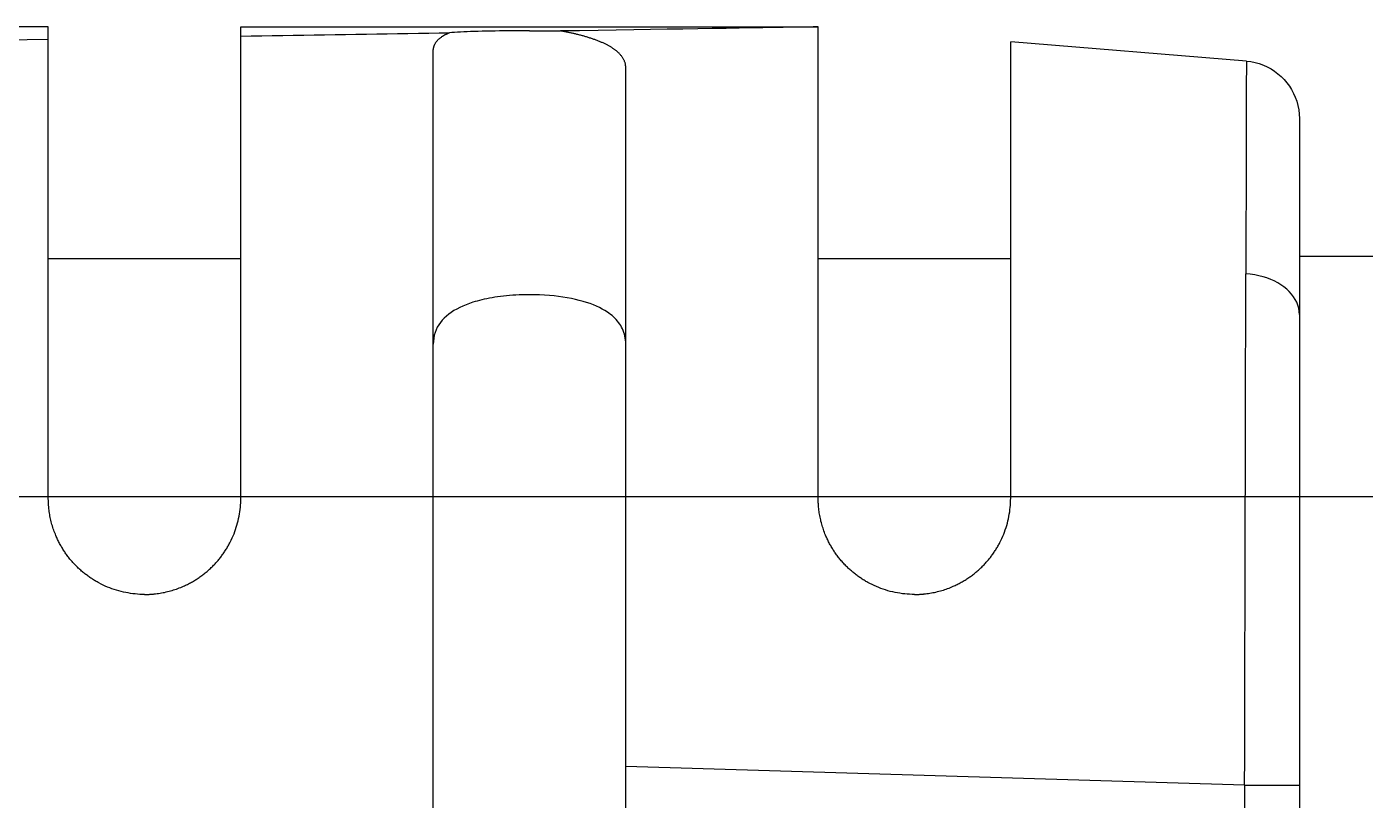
# Model space of a CAD drawing. Header units: inches. Extents: x 0 to 77285, y -118 to 40065.
# Drawn here: x 21144.65 to 21151.6, y 2652.26 to 2656.28 of the extents above; entities that cross this region are included whole.
import ezdxf

# ---------------------------------------------------------------- set-up
doc = ezdxf.new("R2010")
doc.units = ezdxf.units.IN
doc.header["$LTSCALE"] = 5
doc.header["$MEASUREMENT"] = 0
doc.layers.add('55', color=5, linetype='Continuous')

# ---------------------------------------------------------------- blocks, each defined once
blk = doc.blocks.new('A$C674316cb')
blk.add_line((40.5, 170), (40.5, 5145))
blk = doc.blocks.new('A$Ce6d7c87e')
for p, q in [((-242.0041, -17.5576), (-263.5041, -17.5576)), ((-242.0041, -20.0086), (-242.0041, -17.5576)), ((-241.0041, -20.0086), (-241.0041, -17.5576)), ((-241.0041, -17.5576), (-238.0041, -17.5576)), ((-238.0041, -20.0086), (-238.0041, -17.5576)), ((-235.7796, -17.736), (-237.0041, -17.6355)), ((-237.0041, -20.0086), (-237.0041, -17.6355)), ((-240.0041, -25.0622), (-240.0041, -17.6826)), ((-239.0041, -25.0365), (-239.0041, -17.7689)), ((-235.5041, -18.035), (-235.5041, -24.965)), ((-242.0041, -18.7622), (-241.0041, -18.7622)), ((-238.0041, -18.7622), (-237.0041, -18.7622)), ((-235.5041, -18.75), (-227.6419, -18.75)), ((-235.7886, -21.5), (-239.0041, -21.4027)), ((-235.7886, -21.5), (-235.5041, -21.5))]:
    blk.add_line(p, q)
for points in [[(-241.0041, -17.606), (-240.9496, -17.6051), (-240.895, -17.6043), (-240.8405, -17.6034), (-240.7861, -17.6025), (-240.7316, -17.6017), (-240.6772, -17.6008), (-240.6228, -17.5999), (-240.5685, -17.5991), (-240.5142, -17.5982), (-240.4599, -17.5973), (-240.4057, -17.5965), (-240.3516, -17.5956), (-240.2974, -17.5948), (-240.2434, -17.5939), (-240.1893, -17.593), (-240.1354, -17.5922), (-240.0814, -17.5913), (-240.0276, -17.5905), (-239.9738, -17.5896), (-239.92, -17.5888)], [(-240.0041, -17.6826), (-240.0041, -17.6808), (-240.004, -17.679), (-240.0039, -17.6772), (-240.0038, -17.6753), (-240.0036, -17.6735), (-240.0034, -17.6717), (-240.0031, -17.67), (-240.0028, -17.6682), (-240.0024, -17.6664), (-240.002, -17.6646), (-240.0016, -17.6629), (-240.0011, -17.6612), (-240.0006, -17.6594), (-240, -17.6577), (-239.9994, -17.656), (-239.9988, -17.6543), (-239.9981, -17.6526), (-239.9974, -17.651), (-239.9966, -17.6493), (-239.9958, -17.6477), (-239.9946, -17.6454), (-239.9933, -17.6432), (-239.992, -17.641), (-239.9905, -17.6388), (-239.989, -17.6367), (-239.9874, -17.6346), (-239.9858, -17.6325), (-239.984, -17.6304), (-239.9822, -17.6283), (-239.9803, -17.6263), (-239.9783, -17.6243), (-239.9762, -17.6223), (-239.9741, -17.6203), (-239.9718, -17.6184), (-239.9695, -17.6165), (-239.9671, -17.6146), (-239.9647, -17.6127), (-239.9621, -17.6109), (-239.9595, -17.6091), (-239.9568, -17.6073), (-239.9552, -17.6063), (-239.9536, -17.6053), (-239.9519, -17.6043), (-239.9503, -17.6033), (-239.9486, -17.6023), (-239.9469, -17.6014), (-239.9451, -17.6004), (-239.9433, -17.5995), (-239.9415, -17.5985), (-239.9397, -17.5976), (-239.9378, -17.5967), (-239.936, -17.5957), (-239.9341, -17.5948), (-239.9321, -17.5939), (-239.9302, -17.5931), (-239.9282, -17.5922), (-239.9262, -17.5913), (-239.9242, -17.5905), (-239.9221, -17.5896), (-239.92, -17.5888)], [(-239.5041, -17.5785), (-239.5315, -17.5785), (-239.5583, -17.5786), (-239.5845, -17.5787), (-239.6102, -17.5789), (-239.6351, -17.5792), (-239.6595, -17.5795), (-239.6832, -17.5798), (-239.7062, -17.5802), (-239.7284, -17.5807), (-239.75, -17.5812), (-239.7707, -17.5818), (-239.7907, -17.5824), (-239.8099, -17.583), (-239.8283, -17.5837), (-239.8458, -17.5845), (-239.8625, -17.5852), (-239.8783, -17.5861), (-239.8931, -17.5869), (-239.9071, -17.5878), (-239.92, -17.5888)], [(-239.5041, -17.5785), (-239.4946, -17.5785), (-239.4853, -17.5785), (-239.476, -17.5785), (-239.467, -17.5785), (-239.458, -17.5785), (-239.4492, -17.5786), (-239.4405, -17.5786), (-239.432, -17.5787), (-239.4237, -17.5787), (-239.4155, -17.5788), (-239.4074, -17.5788), (-239.3995, -17.5789), (-239.3918, -17.579), (-239.3842, -17.5791), (-239.3768, -17.5791), (-239.3695, -17.5792), (-239.3624, -17.5793), (-239.3555, -17.5794), (-239.3487, -17.5795), (-239.3422, -17.5796)], [(-238.0041, -17.5584), (-238.0304, -17.5588), (-238.062, -17.5593), (-238.0985, -17.5599), (-238.14, -17.5606), (-238.1862, -17.5613), (-238.237, -17.5621), (-238.2922, -17.563), (-238.3517, -17.5639), (-238.4153, -17.5649), (-238.4828, -17.566), (-238.5542, -17.5671), (-238.6292, -17.5683), (-238.7078, -17.5695), (-238.7896, -17.5708), (-238.8747, -17.5722), (-238.9627, -17.5736), (-239.0537, -17.575), (-239.1473, -17.5765), (-239.2435, -17.578), (-239.3422, -17.5796)], [(-239.0041, -17.7689), (-239.0041, -17.7679), (-239.0041, -17.767), (-239.0042, -17.766), (-239.0042, -17.7651), (-239.0043, -17.7641), (-239.0043, -17.7632), (-239.0044, -17.7622), (-239.0045, -17.7613), (-239.0046, -17.7604), (-239.0047, -17.7594), (-239.0048, -17.7585), (-239.0049, -17.7575), (-239.005, -17.7566), (-239.0052, -17.7556), (-239.0053, -17.7547), (-239.0055, -17.7538), (-239.0057, -17.7528), (-239.0058, -17.7519), (-239.006, -17.751), (-239.0062, -17.75), (-239.007, -17.7471), (-239.0078, -17.7441), (-239.0088, -17.7411), (-239.0099, -17.7382), (-239.011, -17.7352), (-239.0123, -17.7323), (-239.0137, -17.7294), (-239.0152, -17.7265), (-239.0168, -17.7236), (-239.0186, -17.7207), (-239.0204, -17.7178), (-239.0223, -17.715), (-239.0244, -17.7122), (-239.0265, -17.7093), (-239.0288, -17.7065), (-239.0312, -17.7038), (-239.0337, -17.701), (-239.0362, -17.6983), (-239.0389, -17.6955), (-239.0417, -17.6928), (-239.0438, -17.6909), (-239.046, -17.6889), (-239.0482, -17.687), (-239.0505, -17.6851), (-239.0529, -17.6831), (-239.0553, -17.6812), (-239.0577, -17.6793), (-239.0602, -17.6774), (-239.0628, -17.6755), (-239.0654, -17.6737), (-239.0681, -17.6718), (-239.0708, -17.67), (-239.0736, -17.6681), (-239.0765, -17.6663), (-239.0794, -17.6645), (-239.0823, -17.6627), (-239.0853, -17.6609), (-239.0884, -17.6591), (-239.0915, -17.6574), (-239.0946, -17.6556), (-239.0979, -17.6539), (-239.1012, -17.6521), (-239.1045, -17.6504), (-239.1079, -17.6487), (-239.1114, -17.647), (-239.1149, -17.6453), (-239.1185, -17.6436), (-239.1221, -17.6419), (-239.1258, -17.6403), (-239.1295, -17.6386), (-239.1333, -17.637), (-239.1371, -17.6354), (-239.141, -17.6338), (-239.1449, -17.6322), (-239.1488, -17.6306), (-239.1529, -17.6291), (-239.1569, -17.6275), (-239.161, -17.626), (-239.1652, -17.6245), (-239.1694, -17.623), (-239.1734, -17.6216), (-239.1775, -17.6202), (-239.1816, -17.6188), (-239.1858, -17.6174), (-239.19, -17.6161), (-239.1942, -17.6147), (-239.1985, -17.6134), (-239.2028, -17.612), (-239.2072, -17.6107), (-239.2116, -17.6094), (-239.216, -17.6081), (-239.2205, -17.6069), (-239.225, -17.6056), (-239.2296, -17.6043), (-239.2342, -17.6031), (-239.2388, -17.6019), (-239.2434, -17.6007), (-239.2481, -17.5995), (-239.2528, -17.5983), (-239.2575, -17.5972), (-239.2616, -17.5962), (-239.2656, -17.5952), (-239.2697, -17.5943), (-239.2738, -17.5933), (-239.2779, -17.5924), (-239.2821, -17.5915), (-239.2863, -17.5906), (-239.2904, -17.5897), (-239.2947, -17.5888), (-239.2989, -17.5879), (-239.3031, -17.587), (-239.3074, -17.5861), (-239.3117, -17.5853), (-239.316, -17.5844), (-239.3203, -17.5836), (-239.3247, -17.5828), (-239.329, -17.582), (-239.3334, -17.5812), (-239.3378, -17.5804), (-239.3422, -17.5796)], [(-258.336, -17.8879), (-257.2784, -17.8704), (-256.243, -17.8532), (-255.2304, -17.8365), (-254.241, -17.8203), (-253.2755, -17.8044), (-252.3342, -17.789), (-251.4178, -17.774), (-250.5268, -17.7595), (-249.6616, -17.7454), (-248.8229, -17.7317), (-248.0111, -17.7186), (-247.2268, -17.7059), (-246.4705, -17.6937), (-245.7427, -17.6819), (-245.0439, -17.6707), (-244.3747, -17.6599), (-243.7356, -17.6497), (-243.1271, -17.6399), (-242.5498, -17.6307), (-242.0041, -17.622)], [(-235.7796, -17.736), (-235.7797, -17.7852), (-235.7798, -17.835), (-235.78, -17.8854), (-235.7801, -17.9365), (-235.7802, -17.9883), (-235.7803, -18.0407), (-235.7805, -18.0938), (-235.7806, -18.1475), (-235.7807, -18.2018), (-235.7808, -18.2568), (-235.781, -18.3125), (-235.7811, -18.3688), (-235.7812, -18.4257), (-235.7814, -18.4833), (-235.7815, -18.5416), (-235.7817, -18.6005), (-235.7818, -18.66), (-235.782, -18.7202), (-235.7821, -18.7811), (-235.7822, -18.8426)], [(-235.7796, -17.736), (-235.7565, -17.7388), (-235.7341, -17.7433), (-235.7123, -17.7494), (-235.6912, -17.757), (-235.6709, -17.7662), (-235.6515, -17.7767), (-235.6329, -17.7886), (-235.6154, -17.8018), (-235.5989, -17.8162), (-235.5835, -17.8317), (-235.5693, -17.8483), (-235.5563, -17.866), (-235.5446, -17.8845), (-235.5342, -17.904), (-235.5253, -17.9242), (-235.5178, -17.9452), (-235.5119, -17.9668), (-235.5076, -17.989), (-235.505, -18.0118), (-235.5041, -18.035)], [(-235.7886, -21.5), (-235.7883, -21.3557), (-235.7879, -21.2107), (-235.7876, -21.0652), (-235.7872, -20.9195), (-235.7869, -20.7741), (-235.7865, -20.6292), (-235.7862, -20.4853), (-235.7858, -20.3426), (-235.7855, -20.2015), (-235.7852, -20.0623), (-235.7848, -19.9253), (-235.7845, -19.791), (-235.7842, -19.6596), (-235.7839, -19.5313), (-235.7836, -19.4065), (-235.7833, -19.2855), (-235.783, -19.1683), (-235.7828, -19.0553), (-235.7825, -18.9467), (-235.7822, -18.8426)], [(-235.5041, -19.0538), (-235.505, -19.0373), (-235.5077, -19.0212), (-235.512, -19.0054), (-235.518, -18.99), (-235.5255, -18.9751), (-235.5346, -18.9608), (-235.545, -18.947), (-235.5569, -18.9339), (-235.57, -18.9214), (-235.5844, -18.9096), (-235.6, -18.8986), (-235.6166, -18.8885), (-235.6343, -18.8792), (-235.653, -18.8708), (-235.6726, -18.8634), (-235.6931, -18.857), (-235.7144, -18.8517), (-235.7364, -18.8475), (-235.759, -18.8444), (-235.7822, -18.8426)], [(-239.5041, -18.9504), (-239.5222, -18.9506), (-239.5399, -18.9509), (-239.5573, -18.9515), (-239.5744, -18.9524), (-239.5911, -18.9534), (-239.6076, -18.9547), (-239.6236, -18.9561), (-239.6393, -18.9578), (-239.6547, -18.9596), (-239.6697, -18.9616), (-239.6843, -18.9638), (-239.6985, -18.9662), (-239.7124, -18.9687), (-239.7259, -18.9713), (-239.7389, -18.9741), (-239.7516, -18.977), (-239.7638, -18.9801), (-239.7756, -18.9832), (-239.787, -18.9865), (-239.798, -18.9898), (-239.8162, -18.9959), (-239.8338, -19.0024), (-239.8507, -19.0094), (-239.8669, -19.0169), (-239.8823, -19.0249), (-239.897, -19.0333), (-239.9109, -19.0423), (-239.9239, -19.0518), (-239.9361, -19.0618), (-239.9474, -19.0723), (-239.9578, -19.0833), (-239.9672, -19.0948), (-239.9756, -19.1069), (-239.983, -19.1196), (-239.9893, -19.1328), (-239.9946, -19.1465), (-239.9987, -19.1608), (-240.0017, -19.1757), (-240.0035, -19.1912), (-240.0041, -19.2073)], [(-239.0041, -19.2073), (-239.0044, -19.1964), (-239.0053, -19.1858), (-239.0066, -19.1755), (-239.0085, -19.1654), (-239.011, -19.1557), (-239.0139, -19.1462), (-239.0173, -19.137), (-239.0212, -19.128), (-239.0255, -19.1193), (-239.0303, -19.1109), (-239.0355, -19.1028), (-239.0412, -19.0949), (-239.0472, -19.0873), (-239.0536, -19.0799), (-239.0604, -19.0727), (-239.0676, -19.0659), (-239.0751, -19.0592), (-239.083, -19.0528), (-239.0911, -19.0467), (-239.0996, -19.0408), (-239.1124, -19.0326), (-239.1261, -19.0248), (-239.1407, -19.0173), (-239.1561, -19.0101), (-239.1723, -19.0033), (-239.1894, -18.9968), (-239.2072, -18.9908), (-239.2259, -18.9851), (-239.2453, -18.9797), (-239.2654, -18.9748), (-239.2863, -18.9704), (-239.3079, -18.9663), (-239.3301, -18.9627), (-239.3531, -18.9595), (-239.3767, -18.9568), (-239.401, -18.9545), (-239.4259, -18.9528), (-239.4514, -18.9515), (-239.4775, -18.9507), (-239.5041, -18.9504)], [(-241.5041, -20.5086), (-241.5163, -20.5085), (-241.5286, -20.508), (-241.5408, -20.5072), (-241.5531, -20.5061), (-241.5654, -20.5047), (-241.5776, -20.503), (-241.5898, -20.501), (-241.602, -20.4987), (-241.6141, -20.4961), (-241.6262, -20.4932), (-241.6382, -20.49), (-241.6501, -20.4866), (-241.6619, -20.4828), (-241.6736, -20.4788), (-241.6852, -20.4745), (-241.6967, -20.4699), (-241.708, -20.4651), (-241.7192, -20.46), (-241.7302, -20.4546), (-241.741, -20.4489), (-241.7458, -20.4463), (-241.7506, -20.4436), (-241.7554, -20.4409), (-241.7601, -20.4381), (-241.7649, -20.4352), (-241.7695, -20.4323), (-241.7742, -20.4294), (-241.7788, -20.4264), (-241.7834, -20.4234), (-241.7879, -20.4203), (-241.7924, -20.4171), (-241.7969, -20.4139), (-241.8013, -20.4107), (-241.8057, -20.4074), (-241.8101, -20.404), (-241.8144, -20.4007), (-241.8187, -20.3972), (-241.823, -20.3938), (-241.8272, -20.3903), (-241.8313, -20.3867), (-241.8357, -20.3829), (-241.84, -20.379), (-241.8443, -20.3751), (-241.8485, -20.3711), (-241.8527, -20.3671), (-241.8568, -20.363), (-241.8609, -20.3589), (-241.8649, -20.3548), (-241.8689, -20.3505), (-241.8729, -20.3463), (-241.8767, -20.342), (-241.8806, -20.3377), (-241.8844, -20.3333), (-241.8881, -20.3289), (-241.8918, -20.3244), (-241.8954, -20.3199), (-241.899, -20.3154), (-241.9025, -20.3108), (-241.9059, -20.3062), (-241.9093, -20.3016), (-241.9126, -20.2969), (-241.9159, -20.2923), (-241.9191, -20.2876), (-241.9222, -20.2828), (-241.9253, -20.278), (-241.9284, -20.2732), (-241.9313, -20.2684), (-241.9343, -20.2635), (-241.9371, -20.2586), (-241.9399, -20.2537), (-241.9427, -20.2487), (-241.9454, -20.2437), (-241.948, -20.2387), (-241.9506, -20.2337), (-241.9531, -20.2286), (-241.9556, -20.2235), (-241.958, -20.2184), (-241.9603, -20.2133), (-241.9626, -20.2081), (-241.9648, -20.2029), (-241.9677, -20.1959), (-241.9706, -20.1887), (-241.9733, -20.1816), (-241.9758, -20.1743), (-241.9783, -20.1671), (-241.9807, -20.1598), (-241.9829, -20.1525), (-241.9851, -20.1452), (-241.9871, -20.1378), (-241.989, -20.1304), (-241.9908, -20.123), (-241.9925, -20.1155), (-241.9941, -20.1081), (-241.9956, -20.1006), (-241.9969, -20.0932), (-241.9981, -20.0857), (-241.9993, -20.0782), (-242.0003, -20.0707), (-242.0011, -20.0632), (-242.0019, -20.0558), (-242.0021, -20.0534), (-242.0023, -20.051), (-242.0025, -20.0487), (-242.0027, -20.0463), (-242.0029, -20.044), (-242.003, -20.0416), (-242.0032, -20.0393), (-242.0033, -20.0369), (-242.0035, -20.0345), (-242.0036, -20.0322), (-242.0037, -20.0298), (-242.0038, -20.0275), (-242.0039, -20.0251), (-242.0039, -20.0227), (-242.004, -20.0204), (-242.004, -20.018), (-242.0041, -20.0157), (-242.0041, -20.0133), (-242.0041, -20.011), (-242.0041, -20.0086)], [(-241.5041, -20.5086), (-241.5017, -20.5086), (-241.4992, -20.5086), (-241.4967, -20.5086), (-241.4942, -20.5085), (-241.4918, -20.5085), (-241.4893, -20.5084), (-241.4868, -20.5083), (-241.4843, -20.5082), (-241.4819, -20.5081), (-241.4794, -20.508), (-241.4769, -20.5079), (-241.4745, -20.5077), (-241.472, -20.5076), (-241.4695, -20.5074), (-241.4671, -20.5072), (-241.4646, -20.507), (-241.4621, -20.5068), (-241.4597, -20.5066), (-241.4572, -20.5064), (-241.4547, -20.5062), (-241.4469, -20.5053), (-241.439, -20.5043), (-241.4311, -20.5032), (-241.4233, -20.502), (-241.4154, -20.5007), (-241.4076, -20.4992), (-241.3998, -20.4976), (-241.3921, -20.4958), (-241.3843, -20.494), (-241.3766, -20.492), (-241.3689, -20.4899), (-241.3613, -20.4877), (-241.3537, -20.4854), (-241.3462, -20.483), (-241.3387, -20.4804), (-241.3312, -20.4777), (-241.3238, -20.4749), (-241.3165, -20.472), (-241.3092, -20.469), (-241.3019, -20.4659), (-241.2966, -20.4635), (-241.2914, -20.4611), (-241.2861, -20.4586), (-241.2809, -20.456), (-241.2757, -20.4534), (-241.2705, -20.4507), (-241.2654, -20.4479), (-241.2603, -20.4451), (-241.2553, -20.4423), (-241.2502, -20.4393), (-241.2452, -20.4364), (-241.2403, -20.4333), (-241.2354, -20.4302), (-241.2305, -20.4271), (-241.2257, -20.4239), (-241.2209, -20.4206), (-241.2161, -20.4173), (-241.2114, -20.414), (-241.2067, -20.4106), (-241.2021, -20.4071), (-241.1975, -20.4036), (-241.1929, -20.4), (-241.1884, -20.3963), (-241.1839, -20.3926), (-241.1795, -20.3889), (-241.1751, -20.385), (-241.1707, -20.3812), (-241.1664, -20.3773), (-241.1621, -20.3733), (-241.1579, -20.3693), (-241.1537, -20.3653), (-241.1496, -20.3612), (-241.1455, -20.3571), (-241.1415, -20.3529), (-241.1376, -20.3486), (-241.1337, -20.3444), (-241.1298, -20.3401), (-241.126, -20.3357), (-241.1222, -20.3313), (-241.1185, -20.3269), (-241.1151, -20.3227), (-241.1117, -20.3184), (-241.1083, -20.3141), (-241.105, -20.3098), (-241.1018, -20.3054), (-241.0985, -20.301), (-241.0954, -20.2966), (-241.0923, -20.2921), (-241.0892, -20.2876), (-241.0862, -20.2831), (-241.0832, -20.2785), (-241.0803, -20.2739), (-241.0775, -20.2693), (-241.0747, -20.2646), (-241.0719, -20.26), (-241.0692, -20.2553), (-241.0666, -20.2505), (-241.064, -20.2458), (-241.0614, -20.241), (-241.0589, -20.2362), (-241.0537, -20.2256), (-241.0487, -20.2148), (-241.0439, -20.204), (-241.0394, -20.193), (-241.0352, -20.1819), (-241.0312, -20.1707), (-241.0276, -20.1594), (-241.0241, -20.148), (-241.021, -20.1366), (-241.0181, -20.1251), (-241.0154, -20.1135), (-241.0131, -20.1019), (-241.011, -20.0903), (-241.0092, -20.0786), (-241.0076, -20.0669), (-241.0064, -20.0553), (-241.0054, -20.0436), (-241.0047, -20.0319), (-241.0043, -20.0202), (-241.0041, -20.0086)], [(-237.5041, -20.5086), (-237.5167, -20.5084), (-237.5292, -20.5079), (-237.5418, -20.5071), (-237.5544, -20.506), (-237.567, -20.5045), (-237.5795, -20.5027), (-237.5921, -20.5006), (-237.6045, -20.4981), (-237.617, -20.4954), (-237.6294, -20.4924), (-237.6416, -20.489), (-237.6538, -20.4854), (-237.6659, -20.4814), (-237.6779, -20.4772), (-237.6898, -20.4727), (-237.7015, -20.4679), (-237.7131, -20.4628), (-237.7244, -20.4574), (-237.7357, -20.4518), (-237.7467, -20.4458), (-237.7515, -20.4432), (-237.7562, -20.4404), (-237.7609, -20.4376), (-237.7656, -20.4348), (-237.7702, -20.4319), (-237.7749, -20.429), (-237.7795, -20.426), (-237.784, -20.4229), (-237.7885, -20.4198), (-237.793, -20.4167), (-237.7975, -20.4135), (-237.8019, -20.4103), (-237.8063, -20.407), (-237.8106, -20.4037), (-237.8149, -20.4003), (-237.8191, -20.3969), (-237.8234, -20.3934), (-237.8275, -20.3899), (-237.8317, -20.3864), (-237.8358, -20.3828), (-237.84, -20.379), (-237.8443, -20.3751), (-237.8485, -20.3711), (-237.8526, -20.3671), (-237.8567, -20.3631), (-237.8608, -20.359), (-237.8648, -20.3549), (-237.8688, -20.3507), (-237.8727, -20.3465), (-237.8765, -20.3422), (-237.8803, -20.3379), (-237.8841, -20.3336), (-237.8878, -20.3292), (-237.8914, -20.3248), (-237.895, -20.3204), (-237.8986, -20.3159), (-237.9021, -20.3114), (-237.9055, -20.3068), (-237.9089, -20.3022), (-237.9122, -20.2976), (-237.9154, -20.293), (-237.9186, -20.2883), (-237.9217, -20.2836), (-237.9247, -20.2789), (-237.9278, -20.2742), (-237.9307, -20.2694), (-237.9336, -20.2646), (-237.9365, -20.2598), (-237.9392, -20.2549), (-237.942, -20.25), (-237.9447, -20.2451), (-237.9473, -20.2402), (-237.9498, -20.2352), (-237.9523, -20.2302), (-237.9548, -20.2252), (-237.9572, -20.2202), (-237.9595, -20.2151), (-237.9618, -20.21), (-237.964, -20.2049), (-237.9661, -20.1998), (-237.969, -20.1928), (-237.9717, -20.1858), (-237.9743, -20.1787), (-237.9768, -20.1716), (-237.9792, -20.1644), (-237.9815, -20.1572), (-237.9837, -20.15), (-237.9858, -20.1428), (-237.9877, -20.1355), (-237.9896, -20.1283), (-237.9913, -20.121), (-237.9929, -20.1137), (-237.9945, -20.1063), (-237.9959, -20.099), (-237.9972, -20.0917), (-237.9983, -20.0843), (-237.9994, -20.077), (-238.0004, -20.0696), (-238.0012, -20.0623), (-238.002, -20.055), (-238.0022, -20.0526), (-238.0024, -20.0503), (-238.0026, -20.048), (-238.0028, -20.0457), (-238.0029, -20.0434), (-238.0031, -20.041), (-238.0032, -20.0387), (-238.0034, -20.0364), (-238.0035, -20.0341), (-238.0036, -20.0318), (-238.0037, -20.0294), (-238.0038, -20.0271), (-238.0039, -20.0248), (-238.0039, -20.0225), (-238.004, -20.0202), (-238.004, -20.0179), (-238.0041, -20.0155), (-238.0041, -20.0132), (-238.0041, -20.0109), (-238.0041, -20.0086)], [(-237.5041, -20.5086), (-237.5017, -20.5086), (-237.4992, -20.5086), (-237.4967, -20.5086), (-237.4942, -20.5085), (-237.4918, -20.5085), (-237.4893, -20.5084), (-237.4868, -20.5083), (-237.4844, -20.5082), (-237.4819, -20.5081), (-237.4794, -20.508), (-237.4769, -20.5079), (-237.4745, -20.5077), (-237.472, -20.5076), (-237.4695, -20.5074), (-237.4671, -20.5072), (-237.4646, -20.507), (-237.4622, -20.5068), (-237.4597, -20.5066), (-237.4572, -20.5064), (-237.4548, -20.5062), (-237.4469, -20.5053), (-237.439, -20.5043), (-237.4312, -20.5032), (-237.4233, -20.502), (-237.4155, -20.5007), (-237.4077, -20.4992), (-237.3999, -20.4976), (-237.3922, -20.4959), (-237.3845, -20.494), (-237.3768, -20.4921), (-237.3691, -20.49), (-237.3615, -20.4878), (-237.3539, -20.4855), (-237.3464, -20.483), (-237.3389, -20.4805), (-237.3315, -20.4778), (-237.3241, -20.4751), (-237.3168, -20.4722), (-237.3095, -20.4692), (-237.3023, -20.4661), (-237.297, -20.4637), (-237.2917, -20.4613), (-237.2865, -20.4588), (-237.2813, -20.4562), (-237.2761, -20.4536), (-237.271, -20.4509), (-237.2659, -20.4482), (-237.2608, -20.4454), (-237.2558, -20.4425), (-237.2508, -20.4396), (-237.2458, -20.4367), (-237.2409, -20.4337), (-237.236, -20.4306), (-237.2311, -20.4275), (-237.2263, -20.4243), (-237.2215, -20.4211), (-237.2168, -20.4178), (-237.2121, -20.4145), (-237.2075, -20.4111), (-237.2029, -20.4077), (-237.1983, -20.4041), (-237.1937, -20.4006), (-237.1892, -20.397), (-237.1847, -20.3933), (-237.1803, -20.3896), (-237.1759, -20.3858), (-237.1716, -20.382), (-237.1673, -20.3781), (-237.1631, -20.3742), (-237.1589, -20.3703), (-237.1547, -20.3663), (-237.1507, -20.3622), (-237.1466, -20.3581), (-237.1426, -20.354), (-237.1387, -20.3498), (-237.1348, -20.3456), (-237.1309, -20.3414), (-237.1272, -20.3371), (-237.1234, -20.3327), (-237.1198, -20.3284), (-237.1163, -20.3242), (-237.1129, -20.32), (-237.1096, -20.3158), (-237.1063, -20.3115), (-237.1031, -20.3072), (-237.0999, -20.3028), (-237.0967, -20.2985), (-237.0936, -20.2941), (-237.0906, -20.2896), (-237.0876, -20.2852), (-237.0846, -20.2807), (-237.0817, -20.2761), (-237.0789, -20.2716), (-237.0761, -20.267), (-237.0733, -20.2624), (-237.0706, -20.2578), (-237.068, -20.2531), (-237.0654, -20.2485), (-237.0629, -20.2438), (-237.0604, -20.2391), (-237.055, -20.2283), (-237.0498, -20.2174), (-237.0449, -20.2064), (-237.0403, -20.1952), (-237.036, -20.184), (-237.0319, -20.1726), (-237.0281, -20.1612), (-237.0246, -20.1497), (-237.0214, -20.1381), (-237.0184, -20.1264), (-237.0157, -20.1147), (-237.0133, -20.103), (-237.0111, -20.0912), (-237.0093, -20.0794), (-237.0077, -20.0676), (-237.0064, -20.0558), (-237.0054, -20.0439), (-237.0047, -20.0321), (-237.0043, -20.0204), (-237.0041, -20.0086)], [(-235.7886, -21.5), (-235.789, -21.6536), (-235.7894, -21.806), (-235.7897, -21.9569), (-235.7901, -22.1062), (-235.7904, -22.2539), (-235.7908, -22.3996), (-235.7911, -22.5434), (-235.7915, -22.6851), (-235.7918, -22.8244), (-235.7921, -22.9614), (-235.7925, -23.0957), (-235.7928, -23.2274), (-235.7931, -23.3563), (-235.7934, -23.4821), (-235.7937, -23.6048), (-235.794, -23.7243), (-235.7942, -23.8403), (-235.7945, -23.9528), (-235.7948, -24.0616), (-235.795, -24.1665)]]:
    blk.add_lwpolyline(points)
blk = doc.blocks.new('A$Cdd77d11a')
for p, q in [((-47.0041, -17.5576), (-68.5041, -17.5576)), ((-47.0041, -20.0086), (-47.0041, -17.5576)), ((-46.0041, -20.0086), (-46.0041, -17.5576)), ((-46.0041, -17.5576), (-43.0041, -17.5576)), ((-43.0041, -20.0086), (-43.0041, -17.5576)), ((-40.7796, -17.736), (-42.0041, -17.6355)), ((-42.0041, -20.0086), (-42.0041, -17.6355)), ((-45.0041, -25.0622), (-45.0041, -17.6826)), ((-44.0041, -25.0365), (-44.0041, -17.7689)), ((-40.5041, -18.035), (-40.5041, -24.965)), ((-47.0041, -18.7622), (-46.0041, -18.7622)), ((-43.0041, -18.7622), (-42.0041, -18.7622)), ((-40.5041, -18.75), (-32.6419, -18.75)), ((-40.7886, -21.5), (-44.0041, -21.4027)), ((-40.7886, -21.5), (-40.5041, -21.5))]:
    blk.add_line(p, q)
for points in [[(-46.0041, -17.606), (-45.9496, -17.6051), (-45.895, -17.6043), (-45.8405, -17.6034), (-45.7861, -17.6025), (-45.7316, -17.6017), (-45.6772, -17.6008), (-45.6228, -17.5999), (-45.5685, -17.5991), (-45.5142, -17.5982), (-45.4599, -17.5973), (-45.4057, -17.5965), (-45.3516, -17.5956), (-45.2974, -17.5948), (-45.2434, -17.5939), (-45.1893, -17.593), (-45.1354, -17.5922), (-45.0814, -17.5913), (-45.0276, -17.5905), (-44.9738, -17.5896), (-44.92, -17.5888)], [(-45.0041, -17.6826), (-45.0041, -17.6808), (-45.004, -17.679), (-45.0039, -17.6772), (-45.0038, -17.6753), (-45.0036, -17.6735), (-45.0034, -17.6717), (-45.0031, -17.67), (-45.0028, -17.6682), (-45.0024, -17.6664), (-45.002, -17.6646), (-45.0016, -17.6629), (-45.0011, -17.6612), (-45.0006, -17.6594), (-45, -17.6577), (-44.9994, -17.656), (-44.9988, -17.6543), (-44.9981, -17.6526), (-44.9974, -17.651), (-44.9966, -17.6493), (-44.9958, -17.6477), (-44.9946, -17.6454), (-44.9933, -17.6432), (-44.992, -17.641), (-44.9905, -17.6388), (-44.989, -17.6367), (-44.9874, -17.6346), (-44.9858, -17.6325), (-44.984, -17.6304), (-44.9822, -17.6283), (-44.9803, -17.6263), (-44.9783, -17.6243), (-44.9762, -17.6223), (-44.9741, -17.6203), (-44.9718, -17.6184), (-44.9695, -17.6165), (-44.9671, -17.6146), (-44.9647, -17.6127), (-44.9621, -17.6109), (-44.9595, -17.6091), (-44.9568, -17.6073), (-44.9552, -17.6063), (-44.9536, -17.6053), (-44.9519, -17.6043), (-44.9503, -17.6033), (-44.9486, -17.6023), (-44.9469, -17.6014), (-44.9451, -17.6004), (-44.9433, -17.5995), (-44.9415, -17.5985), (-44.9397, -17.5976), (-44.9378, -17.5967), (-44.936, -17.5957), (-44.9341, -17.5948), (-44.9321, -17.5939), (-44.9302, -17.5931), (-44.9282, -17.5922), (-44.9262, -17.5913), (-44.9242, -17.5905), (-44.9221, -17.5896), (-44.92, -17.5888)], [(-44.5041, -17.5785), (-44.5315, -17.5785), (-44.5583, -17.5786), (-44.5845, -17.5787), (-44.6102, -17.5789), (-44.6351, -17.5792), (-44.6595, -17.5795), (-44.6832, -17.5798), (-44.7062, -17.5802), (-44.7284, -17.5807), (-44.75, -17.5812), (-44.7707, -17.5818), (-44.7907, -17.5824), (-44.8099, -17.583), (-44.8283, -17.5837), (-44.8458, -17.5845), (-44.8625, -17.5852), (-44.8783, -17.5861), (-44.8931, -17.5869), (-44.9071, -17.5878), (-44.92, -17.5888)], [(-44.5041, -17.5785), (-44.4946, -17.5785), (-44.4853, -17.5785), (-44.476, -17.5785), (-44.467, -17.5785), (-44.458, -17.5785), (-44.4492, -17.5786), (-44.4405, -17.5786), (-44.432, -17.5787), (-44.4237, -17.5787), (-44.4155, -17.5788), (-44.4074, -17.5788), (-44.3995, -17.5789), (-44.3918, -17.579), (-44.3842, -17.5791), (-44.3768, -17.5791), (-44.3695, -17.5792), (-44.3624, -17.5793), (-44.3555, -17.5794), (-44.3487, -17.5795), (-44.3422, -17.5796)], [(-43.0041, -17.5584), (-43.0304, -17.5588), (-43.062, -17.5593), (-43.0985, -17.5599), (-43.14, -17.5606), (-43.1862, -17.5613), (-43.237, -17.5621), (-43.2922, -17.563), (-43.3517, -17.5639), (-43.4153, -17.5649), (-43.4828, -17.566), (-43.5542, -17.5671), (-43.6292, -17.5683), (-43.7078, -17.5695), (-43.7896, -17.5708), (-43.8747, -17.5722), (-43.9627, -17.5736), (-44.0537, -17.575), (-44.1473, -17.5765), (-44.2435, -17.578), (-44.3422, -17.5796)], [(-44.0041, -17.7689), (-44.0041, -17.7679), (-44.0041, -17.767), (-44.0042, -17.766), (-44.0042, -17.7651), (-44.0043, -17.7641), (-44.0043, -17.7632), (-44.0044, -17.7622), (-44.0045, -17.7613), (-44.0046, -17.7604), (-44.0047, -17.7594), (-44.0048, -17.7585), (-44.0049, -17.7575), (-44.005, -17.7566), (-44.0052, -17.7556), (-44.0053, -17.7547), (-44.0055, -17.7538), (-44.0057, -17.7528), (-44.0058, -17.7519), (-44.006, -17.751), (-44.0062, -17.75), (-44.007, -17.7471), (-44.0078, -17.7441), (-44.0088, -17.7411), (-44.0099, -17.7382), (-44.011, -17.7352), (-44.0123, -17.7323), (-44.0137, -17.7294), (-44.0152, -17.7265), (-44.0168, -17.7236), (-44.0186, -17.7207), (-44.0204, -17.7178), (-44.0223, -17.715), (-44.0244, -17.7122), (-44.0265, -17.7093), (-44.0288, -17.7065), (-44.0312, -17.7038), (-44.0337, -17.701), (-44.0362, -17.6983), (-44.0389, -17.6955), (-44.0417, -17.6928), (-44.0438, -17.6909), (-44.046, -17.6889), (-44.0482, -17.687), (-44.0505, -17.6851), (-44.0529, -17.6831), (-44.0553, -17.6812), (-44.0577, -17.6793), (-44.0602, -17.6774), (-44.0628, -17.6755), (-44.0654, -17.6737), (-44.0681, -17.6718), (-44.0708, -17.67), (-44.0736, -17.6681), (-44.0765, -17.6663), (-44.0794, -17.6645), (-44.0823, -17.6627), (-44.0853, -17.6609), (-44.0884, -17.6591), (-44.0915, -17.6574), (-44.0946, -17.6556), (-44.0979, -17.6539), (-44.1012, -17.6521), (-44.1045, -17.6504), (-44.1079, -17.6487), (-44.1114, -17.647), (-44.1149, -17.6453), (-44.1185, -17.6436), (-44.1221, -17.6419), (-44.1258, -17.6403), (-44.1295, -17.6386), (-44.1333, -17.637), (-44.1371, -17.6354), (-44.141, -17.6338), (-44.1449, -17.6322), (-44.1488, -17.6306), (-44.1529, -17.6291), (-44.1569, -17.6275), (-44.161, -17.626), (-44.1652, -17.6245), (-44.1694, -17.623), (-44.1734, -17.6216), (-44.1775, -17.6202), (-44.1816, -17.6188), (-44.1858, -17.6174), (-44.19, -17.6161), (-44.1942, -17.6147), (-44.1985, -17.6134), (-44.2028, -17.612), (-44.2072, -17.6107), (-44.2116, -17.6094), (-44.216, -17.6081), (-44.2205, -17.6069), (-44.225, -17.6056), (-44.2296, -17.6043), (-44.2342, -17.6031), (-44.2388, -17.6019), (-44.2434, -17.6007), (-44.2481, -17.5995), (-44.2528, -17.5983), (-44.2575, -17.5972), (-44.2616, -17.5962), (-44.2656, -17.5952), (-44.2697, -17.5943), (-44.2738, -17.5933), (-44.2779, -17.5924), (-44.2821, -17.5915), (-44.2863, -17.5906), (-44.2904, -17.5897), (-44.2947, -17.5888), (-44.2989, -17.5879), (-44.3031, -17.587), (-44.3074, -17.5861), (-44.3117, -17.5853), (-44.316, -17.5844), (-44.3203, -17.5836), (-44.3247, -17.5828), (-44.329, -17.582), (-44.3334, -17.5812), (-44.3378, -17.5804), (-44.3422, -17.5796)], [(-63.336, -17.8879), (-62.2784, -17.8704), (-61.243, -17.8532), (-60.2304, -17.8365), (-59.241, -17.8203), (-58.2755, -17.8044), (-57.3342, -17.789), (-56.4178, -17.774), (-55.5268, -17.7595), (-54.6616, -17.7454), (-53.8229, -17.7317), (-53.0111, -17.7186), (-52.2268, -17.7059), (-51.4705, -17.6937), (-50.7427, -17.6819), (-50.0439, -17.6707), (-49.3747, -17.6599), (-48.7356, -17.6497), (-48.1271, -17.6399), (-47.5498, -17.6307), (-47.0041, -17.622)], [(-40.7796, -17.736), (-40.7797, -17.7852), (-40.7798, -17.835), (-40.78, -17.8854), (-40.7801, -17.9365), (-40.7802, -17.9883), (-40.7803, -18.0407), (-40.7805, -18.0938), (-40.7806, -18.1475), (-40.7807, -18.2018), (-40.7808, -18.2568), (-40.781, -18.3125), (-40.7811, -18.3688), (-40.7812, -18.4257), (-40.7814, -18.4833), (-40.7815, -18.5416), (-40.7817, -18.6005), (-40.7818, -18.66), (-40.782, -18.7202), (-40.7821, -18.7811), (-40.7822, -18.8426)], [(-40.7796, -17.736), (-40.7565, -17.7388), (-40.7341, -17.7433), (-40.7123, -17.7494), (-40.6912, -17.757), (-40.6709, -17.7662), (-40.6515, -17.7767), (-40.6329, -17.7886), (-40.6154, -17.8018), (-40.5989, -17.8162), (-40.5835, -17.8317), (-40.5693, -17.8483), (-40.5563, -17.866), (-40.5446, -17.8845), (-40.5342, -17.904), (-40.5253, -17.9242), (-40.5178, -17.9452), (-40.5119, -17.9668), (-40.5076, -17.989), (-40.505, -18.0118), (-40.5041, -18.035)], [(-40.7886, -21.5), (-40.7883, -21.3557), (-40.7879, -21.2107), (-40.7876, -21.0652), (-40.7872, -20.9195), (-40.7869, -20.7741), (-40.7865, -20.6292), (-40.7862, -20.4853), (-40.7858, -20.3426), (-40.7855, -20.2015), (-40.7852, -20.0623), (-40.7848, -19.9253), (-40.7845, -19.791), (-40.7842, -19.6596), (-40.7839, -19.5313), (-40.7836, -19.4065), (-40.7833, -19.2855), (-40.783, -19.1683), (-40.7828, -19.0553), (-40.7825, -18.9467), (-40.7822, -18.8426)], [(-40.5041, -19.0538), (-40.505, -19.0373), (-40.5077, -19.0212), (-40.512, -19.0054), (-40.518, -18.99), (-40.5255, -18.9751), (-40.5346, -18.9608), (-40.545, -18.947), (-40.5569, -18.9339), (-40.57, -18.9214), (-40.5844, -18.9096), (-40.6, -18.8986), (-40.6166, -18.8885), (-40.6343, -18.8792), (-40.653, -18.8708), (-40.6726, -18.8634), (-40.6931, -18.857), (-40.7144, -18.8517), (-40.7364, -18.8475), (-40.759, -18.8444), (-40.7822, -18.8426)], [(-44.5041, -18.9504), (-44.5222, -18.9506), (-44.5399, -18.9509), (-44.5573, -18.9515), (-44.5744, -18.9524), (-44.5911, -18.9534), (-44.6076, -18.9547), (-44.6236, -18.9561), (-44.6393, -18.9578), (-44.6547, -18.9596), (-44.6697, -18.9616), (-44.6843, -18.9638), (-44.6985, -18.9662), (-44.7124, -18.9687), (-44.7259, -18.9713), (-44.7389, -18.9741), (-44.7516, -18.977), (-44.7638, -18.9801), (-44.7756, -18.9832), (-44.787, -18.9865), (-44.798, -18.9898), (-44.8162, -18.9959), (-44.8338, -19.0024), (-44.8507, -19.0094), (-44.8669, -19.0169), (-44.8823, -19.0249), (-44.897, -19.0333), (-44.9109, -19.0423), (-44.9239, -19.0518), (-44.9361, -19.0618), (-44.9474, -19.0723), (-44.9578, -19.0833), (-44.9672, -19.0948), (-44.9756, -19.1069), (-44.983, -19.1196), (-44.9893, -19.1328), (-44.9946, -19.1465), (-44.9987, -19.1608), (-45.0017, -19.1757), (-45.0035, -19.1912), (-45.0041, -19.2073)], [(-44.0041, -19.2073), (-44.0044, -19.1964), (-44.0053, -19.1858), (-44.0066, -19.1755), (-44.0085, -19.1654), (-44.011, -19.1557), (-44.0139, -19.1462), (-44.0173, -19.137), (-44.0212, -19.128), (-44.0255, -19.1193), (-44.0303, -19.1109), (-44.0355, -19.1028), (-44.0412, -19.0949), (-44.0472, -19.0873), (-44.0536, -19.0799), (-44.0604, -19.0727), (-44.0676, -19.0659), (-44.0751, -19.0592), (-44.083, -19.0528), (-44.0911, -19.0467), (-44.0996, -19.0408), (-44.1124, -19.0326), (-44.1261, -19.0248), (-44.1407, -19.0173), (-44.1561, -19.0101), (-44.1723, -19.0033), (-44.1894, -18.9968), (-44.2072, -18.9908), (-44.2259, -18.9851), (-44.2453, -18.9797), (-44.2654, -18.9748), (-44.2863, -18.9704), (-44.3079, -18.9663), (-44.3301, -18.9627), (-44.3531, -18.9595), (-44.3767, -18.9568), (-44.401, -18.9545), (-44.4259, -18.9528), (-44.4514, -18.9515), (-44.4775, -18.9507), (-44.5041, -18.9504)], [(-46.5041, -20.5086), (-46.5163, -20.5085), (-46.5286, -20.508), (-46.5408, -20.5072), (-46.5531, -20.5061), (-46.5654, -20.5047), (-46.5776, -20.503), (-46.5898, -20.501), (-46.602, -20.4987), (-46.6141, -20.4961), (-46.6262, -20.4932), (-46.6382, -20.49), (-46.6501, -20.4866), (-46.6619, -20.4828), (-46.6736, -20.4788), (-46.6852, -20.4745), (-46.6967, -20.4699), (-46.708, -20.4651), (-46.7192, -20.46), (-46.7302, -20.4546), (-46.741, -20.4489), (-46.7458, -20.4463), (-46.7506, -20.4436), (-46.7554, -20.4409), (-46.7601, -20.4381), (-46.7649, -20.4352), (-46.7695, -20.4323), (-46.7742, -20.4294), (-46.7788, -20.4264), (-46.7834, -20.4234), (-46.7879, -20.4203), (-46.7924, -20.4171), (-46.7969, -20.4139), (-46.8013, -20.4107), (-46.8057, -20.4074), (-46.8101, -20.404), (-46.8144, -20.4007), (-46.8187, -20.3972), (-46.823, -20.3938), (-46.8272, -20.3903), (-46.8313, -20.3867), (-46.8357, -20.3829), (-46.84, -20.379), (-46.8443, -20.3751), (-46.8485, -20.3711), (-46.8527, -20.3671), (-46.8568, -20.363), (-46.8609, -20.3589), (-46.8649, -20.3548), (-46.8689, -20.3505), (-46.8729, -20.3463), (-46.8767, -20.342), (-46.8806, -20.3377), (-46.8844, -20.3333), (-46.8881, -20.3289), (-46.8918, -20.3244), (-46.8954, -20.3199), (-46.899, -20.3154), (-46.9025, -20.3108), (-46.9059, -20.3062), (-46.9093, -20.3016), (-46.9126, -20.2969), (-46.9159, -20.2923), (-46.9191, -20.2876), (-46.9222, -20.2828), (-46.9253, -20.278), (-46.9284, -20.2732), (-46.9313, -20.2684), (-46.9343, -20.2635), (-46.9371, -20.2586), (-46.9399, -20.2537), (-46.9427, -20.2487), (-46.9454, -20.2437), (-46.948, -20.2387), (-46.9506, -20.2337), (-46.9531, -20.2286), (-46.9556, -20.2235), (-46.958, -20.2184), (-46.9603, -20.2133), (-46.9626, -20.2081), (-46.9648, -20.2029), (-46.9677, -20.1959), (-46.9706, -20.1887), (-46.9733, -20.1816), (-46.9758, -20.1743), (-46.9783, -20.1671), (-46.9807, -20.1598), (-46.9829, -20.1525), (-46.9851, -20.1452), (-46.9871, -20.1378), (-46.989, -20.1304), (-46.9908, -20.123), (-46.9925, -20.1155), (-46.9941, -20.1081), (-46.9956, -20.1006), (-46.9969, -20.0932), (-46.9981, -20.0857), (-46.9993, -20.0782), (-47.0003, -20.0707), (-47.0011, -20.0632), (-47.0019, -20.0558), (-47.0021, -20.0534), (-47.0023, -20.051), (-47.0025, -20.0487), (-47.0027, -20.0463), (-47.0029, -20.044), (-47.003, -20.0416), (-47.0032, -20.0393), (-47.0033, -20.0369), (-47.0035, -20.0345), (-47.0036, -20.0322), (-47.0037, -20.0298), (-47.0038, -20.0275), (-47.0039, -20.0251), (-47.0039, -20.0227), (-47.004, -20.0204), (-47.004, -20.018), (-47.0041, -20.0157), (-47.0041, -20.0133), (-47.0041, -20.011), (-47.0041, -20.0086)], [(-46.5041, -20.5086), (-46.5017, -20.5086), (-46.4992, -20.5086), (-46.4967, -20.5086), (-46.4942, -20.5085), (-46.4918, -20.5085), (-46.4893, -20.5084), (-46.4868, -20.5083), (-46.4843, -20.5082), (-46.4819, -20.5081), (-46.4794, -20.508), (-46.4769, -20.5079), (-46.4745, -20.5077), (-46.472, -20.5076), (-46.4695, -20.5074), (-46.4671, -20.5072), (-46.4646, -20.507), (-46.4621, -20.5068), (-46.4597, -20.5066), (-46.4572, -20.5064), (-46.4547, -20.5062), (-46.4469, -20.5053), (-46.439, -20.5043), (-46.4311, -20.5032), (-46.4233, -20.502), (-46.4154, -20.5007), (-46.4076, -20.4992), (-46.3998, -20.4976), (-46.3921, -20.4958), (-46.3843, -20.494), (-46.3766, -20.492), (-46.3689, -20.4899), (-46.3613, -20.4877), (-46.3537, -20.4854), (-46.3462, -20.483), (-46.3387, -20.4804), (-46.3312, -20.4777), (-46.3238, -20.4749), (-46.3165, -20.472), (-46.3092, -20.469), (-46.3019, -20.4659), (-46.2966, -20.4635), (-46.2914, -20.4611), (-46.2861, -20.4586), (-46.2809, -20.456), (-46.2757, -20.4534), (-46.2705, -20.4507), (-46.2654, -20.4479), (-46.2603, -20.4451), (-46.2553, -20.4423), (-46.2502, -20.4393), (-46.2452, -20.4364), (-46.2403, -20.4333), (-46.2354, -20.4302), (-46.2305, -20.4271), (-46.2257, -20.4239), (-46.2209, -20.4206), (-46.2161, -20.4173), (-46.2114, -20.414), (-46.2067, -20.4106), (-46.2021, -20.4071), (-46.1975, -20.4036), (-46.1929, -20.4), (-46.1884, -20.3963), (-46.1839, -20.3926), (-46.1795, -20.3889), (-46.1751, -20.385), (-46.1707, -20.3812), (-46.1664, -20.3773), (-46.1621, -20.3733), (-46.1579, -20.3693), (-46.1537, -20.3653), (-46.1496, -20.3612), (-46.1455, -20.3571), (-46.1415, -20.3529), (-46.1376, -20.3486), (-46.1337, -20.3444), (-46.1298, -20.3401), (-46.126, -20.3357), (-46.1222, -20.3313), (-46.1185, -20.3269), (-46.1151, -20.3227), (-46.1117, -20.3184), (-46.1083, -20.3141), (-46.105, -20.3098), (-46.1018, -20.3054), (-46.0985, -20.301), (-46.0954, -20.2966), (-46.0923, -20.2921), (-46.0892, -20.2876), (-46.0862, -20.2831), (-46.0832, -20.2785), (-46.0803, -20.2739), (-46.0775, -20.2693), (-46.0747, -20.2646), (-46.0719, -20.26), (-46.0692, -20.2553), (-46.0666, -20.2505), (-46.064, -20.2458), (-46.0614, -20.241), (-46.0589, -20.2362), (-46.0537, -20.2256), (-46.0487, -20.2148), (-46.0439, -20.204), (-46.0394, -20.193), (-46.0352, -20.1819), (-46.0312, -20.1707), (-46.0276, -20.1594), (-46.0241, -20.148), (-46.021, -20.1366), (-46.0181, -20.1251), (-46.0154, -20.1135), (-46.0131, -20.1019), (-46.011, -20.0903), (-46.0092, -20.0786), (-46.0076, -20.0669), (-46.0064, -20.0553), (-46.0054, -20.0436), (-46.0047, -20.0319), (-46.0043, -20.0202), (-46.0041, -20.0086)], [(-42.5041, -20.5086), (-42.5167, -20.5084), (-42.5292, -20.5079), (-42.5418, -20.5071), (-42.5544, -20.506), (-42.567, -20.5045), (-42.5795, -20.5027), (-42.5921, -20.5006), (-42.6045, -20.4981), (-42.617, -20.4954), (-42.6294, -20.4924), (-42.6416, -20.489), (-42.6538, -20.4854), (-42.6659, -20.4814), (-42.6779, -20.4772), (-42.6898, -20.4727), (-42.7015, -20.4679), (-42.7131, -20.4628), (-42.7244, -20.4574), (-42.7357, -20.4518), (-42.7467, -20.4458), (-42.7515, -20.4432), (-42.7562, -20.4404), (-42.7609, -20.4376), (-42.7656, -20.4348), (-42.7702, -20.4319), (-42.7749, -20.429), (-42.7795, -20.426), (-42.784, -20.4229), (-42.7885, -20.4198), (-42.793, -20.4167), (-42.7975, -20.4135), (-42.8019, -20.4103), (-42.8063, -20.407), (-42.8106, -20.4037), (-42.8149, -20.4003), (-42.8191, -20.3969), (-42.8234, -20.3934), (-42.8275, -20.3899), (-42.8317, -20.3864), (-42.8358, -20.3828), (-42.84, -20.379), (-42.8443, -20.3751), (-42.8485, -20.3711), (-42.8526, -20.3671), (-42.8567, -20.3631), (-42.8608, -20.359), (-42.8648, -20.3549), (-42.8688, -20.3507), (-42.8727, -20.3465), (-42.8765, -20.3422), (-42.8803, -20.3379), (-42.8841, -20.3336), (-42.8878, -20.3292), (-42.8914, -20.3248), (-42.895, -20.3204), (-42.8986, -20.3159), (-42.9021, -20.3114), (-42.9055, -20.3068), (-42.9089, -20.3022), (-42.9122, -20.2976), (-42.9154, -20.293), (-42.9186, -20.2883), (-42.9217, -20.2836), (-42.9247, -20.2789), (-42.9278, -20.2742), (-42.9307, -20.2694), (-42.9336, -20.2646), (-42.9365, -20.2598), (-42.9392, -20.2549), (-42.942, -20.25), (-42.9447, -20.2451), (-42.9473, -20.2402), (-42.9498, -20.2352), (-42.9523, -20.2302), (-42.9548, -20.2252), (-42.9572, -20.2202), (-42.9595, -20.2151), (-42.9618, -20.21), (-42.964, -20.2049), (-42.9661, -20.1998), (-42.969, -20.1928), (-42.9717, -20.1858), (-42.9743, -20.1787), (-42.9768, -20.1716), (-42.9792, -20.1644), (-42.9815, -20.1572), (-42.9837, -20.15), (-42.9858, -20.1428), (-42.9877, -20.1355), (-42.9896, -20.1283), (-42.9913, -20.121), (-42.9929, -20.1137), (-42.9945, -20.1063), (-42.9959, -20.099), (-42.9972, -20.0917), (-42.9983, -20.0843), (-42.9994, -20.077), (-43.0004, -20.0696), (-43.0012, -20.0623), (-43.002, -20.055), (-43.0022, -20.0526), (-43.0024, -20.0503), (-43.0026, -20.048), (-43.0028, -20.0457), (-43.0029, -20.0434), (-43.0031, -20.041), (-43.0032, -20.0387), (-43.0034, -20.0364), (-43.0035, -20.0341), (-43.0036, -20.0318), (-43.0037, -20.0294), (-43.0038, -20.0271), (-43.0039, -20.0248), (-43.0039, -20.0225), (-43.004, -20.0202), (-43.004, -20.0179), (-43.0041, -20.0155), (-43.0041, -20.0132), (-43.0041, -20.0109), (-43.0041, -20.0086)], [(-42.5041, -20.5086), (-42.5017, -20.5086), (-42.4992, -20.5086), (-42.4967, -20.5086), (-42.4942, -20.5085), (-42.4918, -20.5085), (-42.4893, -20.5084), (-42.4868, -20.5083), (-42.4844, -20.5082), (-42.4819, -20.5081), (-42.4794, -20.508), (-42.4769, -20.5079), (-42.4745, -20.5077), (-42.472, -20.5076), (-42.4695, -20.5074), (-42.4671, -20.5072), (-42.4646, -20.507), (-42.4622, -20.5068), (-42.4597, -20.5066), (-42.4572, -20.5064), (-42.4548, -20.5062), (-42.4469, -20.5053), (-42.439, -20.5043), (-42.4312, -20.5032), (-42.4233, -20.502), (-42.4155, -20.5007), (-42.4077, -20.4992), (-42.3999, -20.4976), (-42.3922, -20.4959), (-42.3845, -20.494), (-42.3768, -20.4921), (-42.3691, -20.49), (-42.3615, -20.4878), (-42.3539, -20.4855), (-42.3464, -20.483), (-42.3389, -20.4805), (-42.3315, -20.4778), (-42.3241, -20.4751), (-42.3168, -20.4722), (-42.3095, -20.4692), (-42.3023, -20.4661), (-42.297, -20.4637), (-42.2917, -20.4613), (-42.2865, -20.4588), (-42.2813, -20.4562), (-42.2761, -20.4536), (-42.271, -20.4509), (-42.2659, -20.4482), (-42.2608, -20.4454), (-42.2558, -20.4425), (-42.2508, -20.4396), (-42.2458, -20.4367), (-42.2409, -20.4337), (-42.236, -20.4306), (-42.2311, -20.4275), (-42.2263, -20.4243), (-42.2215, -20.4211), (-42.2168, -20.4178), (-42.2121, -20.4145), (-42.2075, -20.4111), (-42.2029, -20.4077), (-42.1983, -20.4041), (-42.1937, -20.4006), (-42.1892, -20.397), (-42.1847, -20.3933), (-42.1803, -20.3896), (-42.1759, -20.3858), (-42.1716, -20.382), (-42.1673, -20.3781), (-42.1631, -20.3742), (-42.1589, -20.3703), (-42.1547, -20.3663), (-42.1507, -20.3622), (-42.1466, -20.3581), (-42.1426, -20.354), (-42.1387, -20.3498), (-42.1348, -20.3456), (-42.1309, -20.3414), (-42.1272, -20.3371), (-42.1234, -20.3327), (-42.1198, -20.3284), (-42.1163, -20.3242), (-42.1129, -20.32), (-42.1096, -20.3158), (-42.1063, -20.3115), (-42.1031, -20.3072), (-42.0999, -20.3028), (-42.0967, -20.2985), (-42.0936, -20.2941), (-42.0906, -20.2896), (-42.0876, -20.2852), (-42.0846, -20.2807), (-42.0817, -20.2761), (-42.0789, -20.2716), (-42.0761, -20.267), (-42.0733, -20.2624), (-42.0706, -20.2578), (-42.068, -20.2531), (-42.0654, -20.2485), (-42.0629, -20.2438), (-42.0604, -20.2391), (-42.055, -20.2283), (-42.0498, -20.2174), (-42.0449, -20.2064), (-42.0403, -20.1952), (-42.036, -20.184), (-42.0319, -20.1726), (-42.0281, -20.1612), (-42.0246, -20.1497), (-42.0214, -20.1381), (-42.0184, -20.1264), (-42.0157, -20.1147), (-42.0133, -20.103), (-42.0111, -20.0912), (-42.0093, -20.0794), (-42.0077, -20.0676), (-42.0064, -20.0558), (-42.0054, -20.0439), (-42.0047, -20.0321), (-42.0043, -20.0204), (-42.0041, -20.0086)], [(-40.7886, -21.5), (-40.789, -21.6536), (-40.7894, -21.806), (-40.7897, -21.9569), (-40.7901, -22.1062), (-40.7904, -22.2539), (-40.7908, -22.3996), (-40.7911, -22.5434), (-40.7915, -22.6851), (-40.7918, -22.8244), (-40.7921, -22.9614), (-40.7925, -23.0957), (-40.7928, -23.2274), (-40.7931, -23.3563), (-40.7934, -23.4821), (-40.7937, -23.6048), (-40.794, -23.7243), (-40.7942, -23.8403), (-40.7945, -23.9528), (-40.7948, -24.0616), (-40.795, -24.1665)]]:
    blk.add_lwpolyline(points)
blk = doc.blocks.new('A$C0d65e141')
at = {"layer": '55'}
for name, p in [('A$Ce6d7c87e', (0, 119.5)), ('A$Cdd77d11a', (-195, 119.5))]:
    blk.add_blockref(name, p, dxfattribs=at)
blk = doc.blocks.new('A$C4ccd2fab')
blk.add_blockref('A$C0d65e141', (0, -34.5))
blk = doc.blocks.new('A$C46a7a1d0')
blk.add_blockref('A$C4ccd2fab', (0, 0, 0))

msp = doc.modelspace()

# ---------------------------------------------------------------- block references
at = {"rotation": 270}
msp.add_blockref('A$C674316cb', (16541.76552788, 2694.33538786), dxfattribs=at)
msp.add_blockref('A$C46a7a1d0', (21386.76167971, 2588.83538786))

doc.saveas('drawing.dxf')
